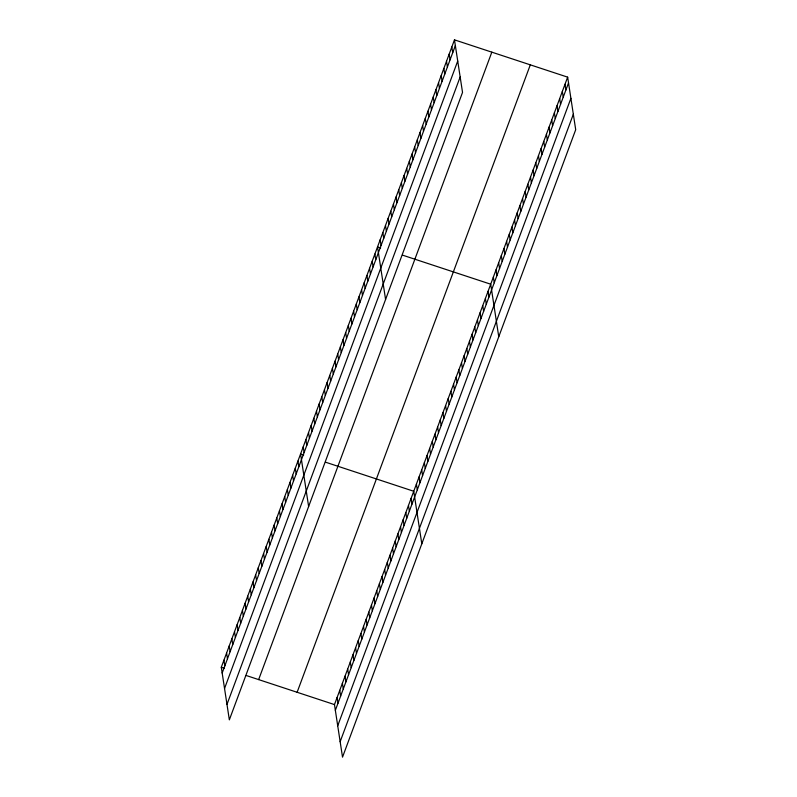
<?xml version="1.0" encoding="UTF-8"?>
<svg xmlns="http://www.w3.org/2000/svg" width="797" height="797" viewBox="0 0 797 797"><rect width="100%" height="100%" fill="white"/><g stroke="black" fill="none" stroke-linecap="round" stroke-linejoin="round"><path stroke-width="1.2" d="M454.479 39.85L462.529 92.412L229.347 719.85L221.297 667.288L454.479 39.85L567.653 77.15L575.703 129.712L342.521 757.15L334.471 704.588L567.653 77.15M222.174 673.027L455.356 45.578M224.545 688.478L457.727 61.04M226.976 704.399L460.158 76.96M258.646 679.602L491.829 52.154M297.122 692.284L530.314 64.836M335.348 710.316L568.54 82.878M337.719 725.778L570.901 98.33M340.15 741.698L573.332 114.26M380.647 247.927L377.529 246.901L385.579 299.473M402.435 255.11L490.703 284.2L498.753 336.762M303.697 454.987L300.579 453.961L308.628 506.523M325.485 462.17L413.753 491.261L421.802 543.823M221.297 667.288L224.415 668.314M246.193 675.497L334.471 704.588M565.003 84.283L565.88 90.021M562.353 91.426L563.23 97.164M559.693 98.569L560.57 104.297M557.043 105.702L557.92 111.441M554.393 112.845L555.27 118.584M551.733 119.988L552.61 125.717M549.083 127.121L549.96 132.86M546.433 134.265L547.31 140.003M543.773 141.408L544.65 147.136M541.123 148.541L542 154.279M538.473 155.684L539.35 161.422M535.813 162.827L536.69 168.556M533.163 169.96L534.04 175.699M530.513 177.103L531.39 182.842M527.853 184.246L528.73 189.975M525.203 191.38L526.08 197.118M522.553 198.523L523.43 204.261M519.893 205.666L520.77 211.394M517.243 212.809L518.12 218.537M514.593 219.942L515.47 225.681M511.933 227.085L512.81 232.814M509.283 234.228L510.16 239.957M506.623 241.361L507.51 247.1M503.973 248.505L504.85 254.233M501.323 255.648L502.2 261.376M498.663 262.781L499.55 268.519M496.013 269.924L496.89 275.652M493.363 277.067L494.24 282.796M451.829 46.993L452.706 52.722M488.053 291.343L488.93 297.072M449.179 54.126L450.056 59.865M485.403 298.486L486.28 304.215M446.519 61.269L447.396 66.998M482.743 305.62L483.62 311.358M443.869 68.412L444.746 74.141M480.093 312.763L480.97 318.491M441.219 75.546L442.096 81.284M477.443 319.906L478.32 325.634M438.559 82.689L439.436 88.417M474.783 327.039L475.66 332.777M435.909 89.832L436.786 95.56M472.133 334.182L473.01 339.911M433.259 96.965L434.136 102.703M469.483 341.325L470.36 347.054M430.599 104.108L431.476 109.847M466.823 348.458L467.7 354.197M427.949 111.251L428.826 116.98M464.173 355.601L465.05 361.33M425.299 118.384L426.176 124.123M461.523 362.745L462.399 368.473M422.639 125.527L423.516 131.266M458.863 369.878L459.739 375.616M419.989 132.671L420.866 138.399M456.213 377.021L457.089 382.749M417.339 139.804L418.216 145.542M453.563 384.164L454.439 389.892M414.679 146.947L415.556 152.685M450.903 391.297L451.779 397.036M412.029 154.09L412.906 159.818M448.253 398.44L449.129 404.169M409.379 161.223L410.256 166.962M445.603 405.583L446.479 411.312M406.719 168.366L407.596 174.105M442.943 412.716L443.819 418.455M404.069 175.509L404.946 181.238M440.293 419.86L441.169 425.588M401.409 182.643L402.296 188.381M437.633 427.003L438.519 432.731M398.759 189.786L399.636 195.524M434.983 434.136L435.859 439.874M396.109 196.929L396.986 202.657M432.333 441.279L433.209 447.007M393.449 204.062L394.326 209.8M429.673 448.422L430.559 454.151M390.799 211.205L391.676 216.943M427.023 455.555L427.899 461.294M388.149 218.348L389.026 224.077M424.373 462.698L425.249 468.427M385.489 225.481L386.366 231.22M421.713 469.841L422.589 475.57M382.839 232.624L383.716 238.363M419.063 476.975L419.939 482.713M380.189 239.767L381.066 245.496M416.413 484.118L417.289 489.846M374.879 254.044L375.756 259.782M411.113 498.364L411.989 504.102M372.229 261.187L373.106 266.915M408.472 505.477L409.349 511.216M369.569 268.32L370.446 274.058M405.832 512.591L406.709 518.319M366.919 275.463L367.796 281.202M403.182 519.704L404.059 525.432M364.269 282.606L365.146 288.335M400.542 526.817L401.419 532.545M361.609 289.739L362.486 295.478M397.902 533.92L398.779 539.659M358.959 296.882L359.836 302.621M395.252 541.033L396.139 546.772M356.309 304.026L357.186 309.754M392.612 548.147L393.489 553.875M353.649 311.169L354.526 316.897M389.972 555.26L390.849 560.988M350.999 318.302L351.875 324.04M387.332 562.363L388.209 568.102M348.349 325.445L349.225 331.173M384.682 569.476L385.559 575.215M345.689 332.588L346.565 338.317M382.042 576.59L382.919 582.318M343.039 339.721L343.915 345.46M379.402 583.703L380.279 589.431M340.379 346.864L341.265 352.593M376.762 590.816L377.639 596.545M337.729 354.007L338.605 359.736M374.112 597.919L374.988 603.658M335.079 361.141L335.955 366.879M371.472 605.033L372.348 610.771M332.419 368.284L333.305 374.012M368.832 612.146L369.708 617.874M329.769 375.427L330.645 381.155M366.192 619.259L367.068 624.987M327.119 382.56L327.995 388.298M363.542 626.362L364.418 632.101M324.459 389.703L325.335 395.432M360.902 633.476L361.778 639.214M321.809 396.846L322.685 402.575M358.261 640.589L359.138 646.317M319.159 403.979L320.035 409.718M355.611 647.702L356.488 653.43M316.499 411.122L317.375 416.851M352.971 654.815L353.848 660.544M313.849 418.266L314.725 423.994M350.331 661.918L351.208 667.657M311.199 425.399L312.075 431.137M347.691 669.032L348.568 674.77M308.539 432.542L309.415 438.27M345.041 676.145L345.918 681.873M305.889 439.685L306.765 445.413M342.401 683.258L343.278 688.987M303.239 446.818L304.115 452.557M339.761 690.361L340.638 696.1M337.121 697.475L337.998 703.213M297.939 461.074L298.815 466.803M295.298 468.178L296.175 473.916M292.648 475.291L293.535 481.029M290.008 482.404L290.885 488.133M287.368 489.517L288.245 495.246M284.728 496.631L285.605 502.359M282.078 503.734L282.955 509.472M279.438 510.847L280.315 516.586M276.798 517.96L277.675 523.689M274.158 525.074L275.035 530.802M271.508 532.177L272.385 537.915M268.868 539.29L269.745 545.028M266.228 546.403L267.105 552.132M263.588 553.516L264.465 559.245M260.938 560.63L261.815 566.358M258.298 567.733L259.174 573.471M255.658 574.846L256.534 580.585M253.008 581.959L253.884 587.688M250.368 589.073L251.244 594.801M247.728 596.176L248.604 601.914M245.087 603.289L245.964 609.028M242.437 610.402L243.314 616.131M239.797 617.516L240.674 623.244M237.157 624.629L238.034 630.357M234.517 631.732L235.394 637.47M231.867 638.845L232.744 644.584M229.227 645.959L230.104 651.687M226.587 653.072L227.464 658.8M223.937 660.175L224.824 665.913"/></g></svg>
